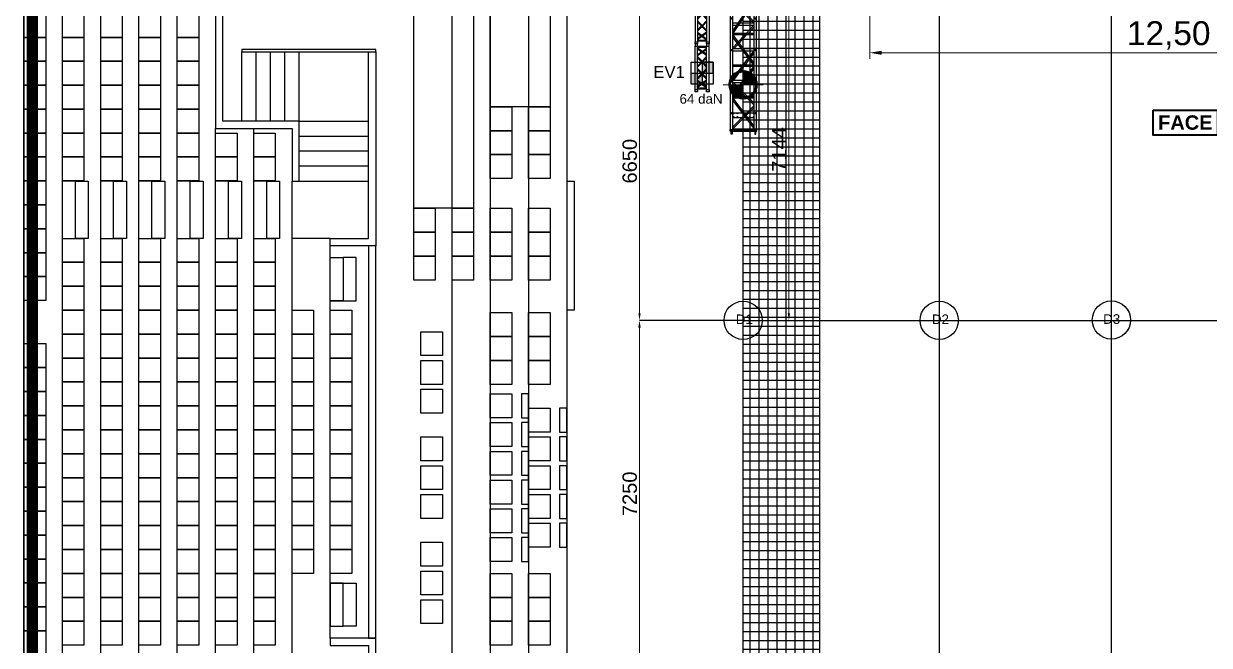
# Model space of a CAD drawing. Header units: millimetres. Extents: x -30921 to 91963, y -65754 to 26853.
# Drawn here: x -30192 to -5404, y -34769 to -21783 of the extents above; entities that cross this region are included whole.
import ezdxf
from ezdxf.enums import TextEntityAlignment as Align

# ---------------------------------------------------------------- set-up
doc = ezdxf.new("R2010")
doc.units = ezdxf.units.MM
doc.header["$LTSCALE"] = 0.1
doc.header["$MEASUREMENT"] = 0
doc.linetypes.add('CACHE2', pattern=[4.7625, 3.175, -1.5875])
doc.layers.get('0').update_dxf_attribs({"linetype": 'CONTINUOUS'})
doc.layers.get('Defpoints').update_dxf_attribs({"linetype": 'CONTINUOUS'})
for name, color, linetype in [('BORN IN 90-Charges', 7, 'CONTINUOUS'), ("BORN IN 90-Points d'accroche", 1, 'CONTINUOUS'), ('BORN IN 90-Poutres', 7, 'CONTINUOUS'), ('GRADIN ESCALIER', 7, 'CONTINUOUS'), ('GRADINS_FIXES_BAS', 7, 'CONTINUOUS'), ('GRADINS_FIXES_HAUT', 7, 'CONTINUOUS'), ('LOADIST POINTS_ACCROCHES', 7, 'CONTINUOUS'), ('LOADIST POINTS_ACCROCHES_nom', 7, 'CONTINUOUS'), ('PRE RIG STACCO C500 ACIER', 7, 'CONTINUOUS'), ('SALLE CONTOUR', 7, 'CONTINUOUS'), ('SALLE PASSERELLE', 8, 'CONTINUOUS'), ('SALLE PTRES_FACE__LOINTAIN', 100, 'CONTINUOUS'), ('SALLE PTRES_JARDIN_COUR', 90, 'CONTINUOUS')]:
    doc.layers.add(name, color=color, linetype=linetype)
for name, color, linetype, lineweight in [('BORN IN 90-Cotation', 6, 'CONTINUOUS', 9), ('BORN IN 90-Textes', 4, 'CONTINUOUS', 35), ('LOADIST COTATIONS', 6, 'CONTINUOUS', 20), ('PRE RIG DEPLACEMENT DE POINTS', 5, 'CONTINUOUS', 0)]:
    doc.layers.add(name, color=color, linetype=linetype, lineweight=lineweight)
doc.styles.add('Century Gothic (italic)', font='arial.ttf')
doc.styles.get("Standard").update_dxf_attribs({"font": 'ARIALUNI.TTF'})
doc.dimstyles.new('1-100', dxfattribs={"dimscale": 100, "dimtxt": 2.5, "dimasz": 2.5, "dimexe": 1.25, "dimexo": 0.625, "dimtad": 1, "dimlfac": 0.001, "dimzin": 1, "dimtxsty": 'STANDARD', "dimcen": 2.5, "dimclrd": 256, "dimclre": 256, "dimclrt": 7, "dimadec": 0, "dimazin": 0, "dimtfac": 1, "dimtmove": 0, "dimatfit": 0, "dimfxl": 1, "dimlwd": -1, "dimlwe": -1, "dimarcsym": 0})
doc.dimstyles.new('COTATIONS', dxfattribs={"dimtxt": 300, "dimasz": 150, "dimexe": 0.18, "dimexo": 0.0625, "dimgap": 50, "dimtad": 1, "dimdec": 0, "dimzin": 0, "dimdsep": 46, "dimtxsty": 'Century Gothic (italic)', "dimcen": 0.09, "dimclrd": 256, "dimclre": 256, "dimclrt": 256, "dimadec": 0, "dimazin": 0, "dimtfac": 1, "dimtdec": 0, "dimtofl": 0, "dimtmove": 2, "dimatfit": 3, "dimfxl": 1, "dimtolj": 1, "dimtzin": 0, "dimlwd": -1, "dimarcsym": 0})

# ---------------------------------------------------------------- blocks, each defined once
blk = doc.blocks.new('*D6')
at = {"layer": 'Defpoints', "color": 0, "linetype": 'Continuous'}
for p in [(-15150, -21330), (-17317, -27980), (-15152, -27980)]:
    blk.add_point(p, dxfattribs=at)
at = {"layer": 'LOADIST COTATIONS', "linetype": 'Continuous', "lineweight": -2}
for p, q in [((-15150, -21330), (-17317, -21330)), ((-15152, -27980), (-17317, -27980))]:
    blk.add_line(p, q, dxfattribs=at)
at = {"layer": 'LOADIST COTATIONS'}
blk.add_line((-17317, -21480), (-17317, -27830), dxfattribs=at)
at = {"layer": 'LOADIST COTATIONS', "linetype": 'Continuous'}
for points in [[(-17342, -21480), (-17292, -21480), (-17317, -21330)], [(-17342, -27830), (-17292, -27830), (-17317, -27980)]]:
    blk.add_solid(points, dxfattribs=at)
at = {"layer": 'LOADIST COTATIONS', "linetype": 'Continuous', "insert": (-17520, -24655), "char_height": 300, "attachment_point": 5, "rotation": 90, "style": 'Century Gothic (italic)'}
blk.add_mtext('\\A1;6650', dxfattribs=at)
blk = doc.blocks.new('*D7')
at = {"layer": 'Defpoints', "color": 0, "linetype": 'Continuous'}
for p in [(-17317, -27980), (-15150, -27980), (-15150, -35230)]:
    blk.add_point(p, dxfattribs=at)
at = {"layer": 'LOADIST COTATIONS', "linetype": 'Continuous', "lineweight": -2}
for p, q in [((-15150, -27980), (-17317, -27980)), ((-15150, -35230), (-17317, -35230))]:
    blk.add_line(p, q, dxfattribs=at)
at = {"layer": 'LOADIST COTATIONS'}
blk.add_line((-17317, -35080), (-17317, -28130), dxfattribs=at)
at = {"layer": 'LOADIST COTATIONS', "linetype": 'Continuous'}
for points in [[(-17342, -28130), (-17292, -28130), (-17317, -27980)], [(-17342, -35080), (-17292, -35080), (-17317, -35230)]]:
    blk.add_solid(points, dxfattribs=at)
at = {"layer": 'LOADIST COTATIONS', "linetype": 'Continuous', "insert": (-17520, -31605), "char_height": 300, "attachment_point": 5, "rotation": 90, "style": 'Century Gothic (italic)'}
blk.add_mtext('\\A1;7250', dxfattribs=at)
blk = doc.blocks.new('*D24')
at = {"layer": 'Defpoints', "color": 0, "linetype": 'Continuous'}
for p in [(-15150, -20837), (-15150, -27980), (-14194, -27980)]:
    blk.add_point(p, dxfattribs=at)
at = {"layer": 'LOADIST COTATIONS', "linetype": 'Continuous', "lineweight": -2}
for p, q in [((-15150, -20837), (-14193, -20837)), ((-15150, -27980), (-14193, -27980))]:
    blk.add_line(p, q, dxfattribs=at)
at = {"layer": 'LOADIST COTATIONS'}
blk.add_line((-14194, -20987), (-14194, -27830), dxfattribs=at)
at = {"layer": 'LOADIST COTATIONS', "linetype": 'Continuous'}
for points in [[(-14219, -20987), (-14169, -20987), (-14194, -20837)], [(-14219, -27830), (-14169, -27830), (-14194, -27980)]]:
    blk.add_solid(points, dxfattribs=at)
at = {"layer": 'LOADIST COTATIONS', "linetype": 'Continuous', "insert": (-14394, -24408), "char_height": 300, "attachment_point": 5, "rotation": 90, "style": 'Century Gothic (italic)'}
blk.add_mtext('\\A1;7144', dxfattribs=at)
blk = doc.blocks.new('STACCO_500_CARRE_ACIER_5.60_VERT')
at = {"color": 3}
for p, q in [((-0.028, 0), (0.032, 0)), ((-0.028, 0), (0, 0)), ((-0.028, -0.02), (-0.028, 0)), ((0, 0), (0, -0.02)), ((0.032, 0), (0.032, 0.02)), ((0.032, 0.02), (0.071, 0.02)), ((0.071, 0.02), (0.071, -0.04)), ((0.071, 0.015), (5.532, 0.015)), ((5.631, 0.02), (5.532, 0.02)), ((5.532, 0.02), (5.532, -0.04)), ((5.571, -0.02), (5.571, 0)), ((5.571, 0), (5.631, 0)), ((5.6, 0.02), (5.6, 0.002)), ((5.6, 0.02), (5.6, 0)), ((5.631, 0), (5.631, 0.02)), ((0.032, -0.02), (-0.028, -0.02)), ((0.032, -0.04), (0.032, -0.02)), ((0.071, -0.04), (0.032, -0.04)), ((0.035, -0.04), (0.035, -0.477)), ((0.035, -0.04), (0.035, -0.477)), ((0.065, -0.04), (0.065, -0.477)), ((0.071, -0.035), (5.532, -0.035)), ((0.34, -0.292), (0.084, -0.035)), ((0.085, -0.04), (0.085, -0.477)), ((0.088, -0.482), (0.682, -0.035)), ((0.364, -0.274), (0.126, -0.035)), ((0.138, -0.482), (0.732, -0.035)), ((0.32, -0.035), (0.32, -0.23)), ((0.42, -0.035), (0.42, -0.232)), ((0.725, -0.482), (0.725, -0.04)), ((0.748, -0.035), (1.342, -0.482)), ((0.755, -0.482), (0.755, -0.04)), ((0.755, -0.305), (0.906, -0.154)), ((0.755, -0.348), (0.93, -0.172)), ((0.798, -0.035), (1.392, -0.482)), ((0.927, -0.132), (1.024, -0.035)), ((0.951, -0.15), (1.046, -0.056)), ((1.046, -0.222), (1.046, -0.035)), ((1.094, -0.258), (1.094, -0.035)), ((1.094, -0.047), (1.385, -0.266)), ((1.128, -0.035), (1.385, -0.228)), ((1.385, -0.477), (1.385, -0.035)), ((1.408, -0.482), (2.002, -0.035)), ((1.415, -0.477), (1.415, -0.035)), ((1.458, -0.482), (2.052, -0.035)), ((1.706, -0.258), (1.706, -0.035)), ((1.754, -0.222), (1.754, -0.035)), ((1.754, -0.053), (1.854, -0.146)), ((1.779, -0.035), (1.879, -0.128)), ((1.877, -0.167), (2.045, -0.323)), ((1.901, -0.148), (2.045, -0.282)), ((2.045, -0.482), (2.045, -0.04)), ((2.07, -0.035), (2.736, -0.482)), ((2.075, -0.482), (2.075, -0.038)), ((2.124, -0.035), (2.79, -0.482)), ((2.24, -0.113), (2.24, -0.035)), ((2.24, -0.482), (2.24, -0.149)), ((2.29, -0.146), (2.29, -0.035)), ((2.29, -0.482), (2.29, -0.183)), ((2.488, -0.279), (2.751, -0.035)), ((2.514, -0.297), (2.776, -0.053)), ((2.776, -0.035), (2.776, -0.473)), ((2.785, -0.035), (2.785, -0.479)), ((3.476, -0.035), (2.81, -0.482)), ((2.815, -0.035), (2.815, -0.479)), ((2.824, -0.035), (2.824, -0.473)), ((3.086, -0.297), (2.824, -0.053)), ((3.112, -0.279), (2.849, -0.035)), ((3.53, -0.035), (2.864, -0.482)), ((3.31, -0.146), (3.31, -0.035)), ((3.31, -0.482), (3.31, -0.183)), ((3.36, -0.113), (3.36, -0.035)), ((3.36, -0.482), (3.36, -0.149)), ((3.525, -0.482), (3.525, -0.038)), ((4.142, -0.482), (3.548, -0.035)), ((3.555, -0.482), (3.555, -0.04)), ((3.699, -0.148), (3.555, -0.282)), ((3.723, -0.167), (3.555, -0.323)), ((4.192, -0.482), (3.598, -0.035)), ((3.821, -0.035), (3.721, -0.128)), ((3.846, -0.053), (3.746, -0.146)), ((3.846, -0.222), (3.846, -0.035)), ((3.894, -0.258), (3.894, -0.035)), ((4.185, -0.477), (4.185, -0.035)), ((4.802, -0.035), (4.208, -0.482)), ((4.472, -0.035), (4.215, -0.228)), ((4.215, -0.477), (4.215, -0.035)), ((4.506, -0.047), (4.215, -0.266)), ((4.852, -0.035), (4.258, -0.482)), ((4.506, -0.258), (4.506, -0.035)), ((4.554, -0.222), (4.554, -0.035)), ((4.649, -0.15), (4.554, -0.056)), ((4.673, -0.132), (4.576, -0.035)), ((4.845, -0.348), (4.67, -0.172)), ((4.845, -0.305), (4.694, -0.154)), ((4.845, -0.482), (4.845, -0.04)), ((5.462, -0.482), (4.868, -0.035)), ((4.875, -0.482), (4.875, -0.04)), ((5.512, -0.482), (4.918, -0.035)), ((5.18, -0.035), (5.18, -0.232)), ((5.236, -0.274), (5.474, -0.035)), ((5.26, -0.292), (5.516, -0.035)), ((5.28, -0.035), (5.28, -0.23)), ((5.515, -0.04), (5.515, -0.477)), ((5.532, -0.04), (5.631, -0.04)), ((5.535, -0.04), (5.535, -0.477)), ((5.565, -0.04), (5.565, -0.477)), ((5.571, -0.02), (5.631, -0.02)), ((5.6, -0.02), (5.6, -0.04)), ((5.6, -0.022), (5.6, -0.04)), ((5.631, -0.04), (5.631, -0.02)), ((0.071, -0.477), (0.032, -0.477)), ((0.032, -0.477), (0.032, -0.497)), ((0.071, -0.537), (0.071, -0.477)), ((0.071, -0.482), (5.532, -0.482)), ((0.32, -0.272), (0.32, -0.307)), ((0.32, -0.345), (0.32, -0.482)), ((0.529, -0.482), (0.361, -0.314)), ((0.571, -0.482), (0.386, -0.296)), ((0.42, -0.27), (0.42, -0.33)), ((0.42, -0.373), (0.42, -0.482)), ((0.579, -0.482), (0.725, -0.335)), ((0.621, -0.482), (0.725, -0.378)), ((1.046, -0.482), (1.045, -0.258)), ((1.094, -0.482), (1.094, -0.295)), ((1.415, -0.251), (1.565, -0.364)), ((1.415, -0.289), (1.54, -0.383)), ((1.565, -0.402), (1.672, -0.482)), ((1.59, -0.383), (1.706, -0.47)), ((1.706, -0.482), (1.706, -0.295)), ((1.754, -0.482), (1.755, -0.258)), ((2.075, -0.31), (2.24, -0.463)), ((2.075, -0.351), (2.216, -0.482)), ((2.29, -0.463), (2.465, -0.3)), ((2.314, -0.482), (2.491, -0.318)), ((3.286, -0.482), (3.109, -0.318)), ((3.31, -0.463), (3.135, -0.3)), ((3.525, -0.31), (3.36, -0.463)), ((3.525, -0.351), (3.384, -0.482)), ((3.846, -0.482), (3.845, -0.258)), ((3.894, -0.482), (3.894, -0.295)), ((4.01, -0.383), (3.894, -0.47)), ((4.035, -0.402), (3.928, -0.482)), ((4.185, -0.251), (4.035, -0.364)), ((4.185, -0.289), (4.06, -0.383)), ((4.506, -0.482), (4.506, -0.295)), ((4.554, -0.482), (4.555, -0.258)), ((5.021, -0.482), (4.875, -0.335)), ((4.979, -0.482), (4.875, -0.378)), ((5.029, -0.482), (5.214, -0.296)), ((5.071, -0.482), (5.239, -0.314)), ((5.18, -0.27), (5.18, -0.33)), ((5.18, -0.373), (5.18, -0.482)), ((5.28, -0.272), (5.28, -0.307)), ((5.28, -0.345), (5.28, -0.482)), ((5.532, -0.537), (5.532, -0.477)), ((5.532, -0.477), (5.631, -0.477)), ((5.6, -0.495), (5.6, -0.477)), ((5.6, -0.497), (5.6, -0.477)), ((5.631, -0.477), (5.631, -0.497)), ((0.032, -0.497), (-0.028, -0.497)), ((-0.028, -0.497), (-0.028, -0.517)), ((-0.028, -0.517), (0.032, -0.517)), ((-0.028, -0.517), (0, -0.517)), ((0, -0.517), (0, -0.497)), ((0.032, -0.517), (0.032, -0.537)), ((0.032, -0.537), (0.071, -0.537)), ((0.071, -0.532), (5.532, -0.532)), ((5.631, -0.537), (5.532, -0.537)), ((5.571, -0.497), (5.571, -0.517)), ((5.571, -0.497), (5.631, -0.497)), ((5.571, -0.517), (5.631, -0.517)), ((5.6, -0.537), (5.6, -0.517)), ((5.6, -0.537), (5.6, -0.519)), ((5.631, -0.517), (5.631, -0.537))]:
    blk.add_line(p, q, dxfattribs=at)
at = {"color": 3, "linetype": 'CACHE2'}
for centre in [(0.05, -0.01), (0.41, -0.01), (1.07, -0.01), (1.73, -0.01), (2.39, -0.01), (3.21, -0.01), (3.87, -0.01), (4.53, -0.01), (5.19, -0.01), (5.55, -0.01), (0.05, -0.507), (0.41, -0.507), (1.07, -0.507), (1.73, -0.507), (2.39, -0.507), (3.21, -0.507), (3.87, -0.507), (4.53, -0.507), (5.19, -0.507), (5.55, -0.507)]:
    blk.add_circle(centre, 0.0135, dxfattribs=at)
at = {"color": 3}
for centre in [(0.34, -0.048), (0.34, -0.129), (0.4, -0.048), (0.4, -0.129), (5.2, -0.048), (5.2, -0.129), (5.26, -0.048), (5.26, -0.129), (0.34, -0.389), (0.34, -0.468), (0.4, -0.389), (0.4, -0.468), (5.2, -0.389), (5.2, -0.468), (5.26, -0.389), (5.26, -0.468)]:
    blk.add_circle(centre, 0.005, dxfattribs=at)
blk = doc.blocks.new('C300A - Poutre lg3000mm')
for p, q in [((45, 264), (2955, 264)), ((45, 214), (2955, 214)), ((45, 25), (2955, 25)), ((57, 214), (57, 25)), ((73, 214), (73, 25)), ((222, 214), (88, 25)), ((155, 119), (88, 214)), ((242, 214), (108, 25)), ((165, 133), (108, 214)), ((222, 25), (165, 106)), ((242, 25), (175, 119)), ((462, 25), (265, 214)), ((363, 119), (265, 25)), ((485, 25), (288, 214)), ((375, 108), (288, 25)), ((462, 214), (375, 131)), ((485, 214), (387, 119)), ((712, 25), (515, 214)), ((613, 119), (515, 25)), ((735, 25), (538, 214)), ((625, 108), (538, 25)), ((712, 214), (625, 131)), ((735, 214), (637, 119)), ((962, 25), (765, 214)), ((863, 119), (765, 25)), ((985, 25), (788, 214)), ((875, 108), (788, 25)), ((962, 214), (875, 131)), ((985, 214), (887, 119)), ((1212, 25), (1015, 214)), ((1113, 119), (1015, 25)), ((1235, 25), (1038, 214)), ((1125, 108), (1038, 25)), ((1212, 214), (1125, 131)), ((1235, 214), (1137, 119)), ((1462, 25), (1265, 214)), ((1363, 119), (1265, 25)), ((1485, 25), (1288, 214)), ((1375, 108), (1288, 25)), ((1462, 214), (1375, 131)), ((1485, 214), (1387, 119)), ((1712, 25), (1515, 214)), ((1613, 119), (1515, 25)), ((1735, 25), (1538, 214)), ((1625, 108), (1538, 25)), ((1712, 214), (1625, 131)), ((1735, 214), (1637, 119)), ((1962, 25), (1765, 214)), ((1863, 119), (1765, 25)), ((1985, 25), (1788, 214)), ((1875, 108), (1788, 25)), ((1962, 214), (1875, 131)), ((1985, 214), (1887, 119)), ((2212, 25), (2015, 214)), ((2113, 119), (2015, 25)), ((2235, 25), (2038, 214)), ((2125, 108), (2038, 25)), ((2212, 214), (2125, 131)), ((2235, 214), (2137, 119)), ((2462, 25), (2265, 214)), ((2363, 119), (2265, 25)), ((2485, 25), (2288, 214)), ((2375, 108), (2288, 25)), ((2462, 214), (2375, 131)), ((2485, 214), (2387, 119)), ((2515, 25), (2712, 214)), ((2515, 214), (2613, 119)), ((2538, 25), (2735, 214)), ((2538, 214), (2625, 131)), ((2625, 108), (2712, 25)), ((2637, 119), (2735, 25)), ((2758, 214), (2892, 25)), ((2758, 25), (2825, 119)), ((2778, 214), (2912, 25)), ((2778, 25), (2835, 106)), ((2835, 133), (2892, 214)), ((2845, 119), (2912, 214)), ((2927, 214), (2927, 25)), ((2943, 214), (2943, 25)), ((45, -25), (2955, -25))]:
    blk.add_line(p, q)
for points in [[(0, 214), (45, 214), (45, 264), (0, 264)], [(3000, 214), (2955, 214), (2955, 264), (3000, 264)], [(0, -25), (45, -25), (45, 25), (0, 25)], [(3000, -25), (2955, -25), (2955, 25), (3000, 25)]]:
    blk.add_lwpolyline(points, close=True)
blk = doc.blocks.new('C300A - Poutre lg1000mm')
for p, q in [((45, 264), (955, 264)), ((45, 214), (955, 214)), ((45, 25), (955, 25)), ((57, 214), (57, 25)), ((73, 214), (73, 25)), ((222, 214), (88, 25)), ((155, 119), (88, 214)), ((242, 214), (108, 25)), ((165, 133), (108, 214)), ((222, 25), (165, 106)), ((242, 25), (175, 119)), ((462, 25), (265, 214)), ((363, 119), (265, 25)), ((485, 25), (288, 214)), ((375, 108), (288, 25)), ((462, 214), (375, 131)), ((485, 214), (387, 119)), ((515, 25), (712, 214)), ((515, 214), (613, 119)), ((538, 25), (735, 214)), ((538, 214), (625, 131)), ((625, 108), (712, 25)), ((637, 119), (735, 25)), ((758, 214), (892, 25)), ((758, 25), (825, 119)), ((778, 214), (912, 25)), ((778, 25), (835, 106)), ((835, 133), (892, 214)), ((845, 119), (912, 214)), ((927, 214), (927, 25)), ((943, 214), (943, 25)), ((45, -25), (955, -25))]:
    blk.add_line(p, q)
for points in [[(0, 214), (45, 214), (45, 264), (0, 264)], [(1000, 214), (955, 214), (955, 264), (1000, 264)], [(0, -25), (45, -25), (45, 25), (0, 25)], [(1000, -25), (955, -25), (955, 25), (1000, 25)]]:
    blk.add_lwpolyline(points, close=True)
blk = doc.blocks.new('C300-1M')
at = {"layer": 'BORN IN 90-Poutres', "xscale": -1, "rotation": 270}
blk.add_blockref('C300A - Poutre lg1000mm', (1, 0), dxfattribs=at)
blk = doc.blocks.new('Point video V2015')
h = blk.add_hatch(color=256)
h.paths.add_polyline_path([(230, 0), (0, 0), (0, -230), (230, -230)])
h.paths.add_polyline_path([(0, 0), (-230, 0), (-230, 230), (0, 230)])
for points in [[(-230, -230), (230, -230), (230, 230), (-230, 230)], [(0, 0), (-230, 0), (-230, 230), (0, 230)], [(230, 0), (0, 0), (0, -230), (230, -230)]]:
    blk.add_lwpolyline(points, close=True)
at = {"color": 7, "lineweight": 0, "flags": 8}
blk.add_attdef('NUMEROTATION', text='', height=250, dxfattribs=at).set_placement((2, 277), align=Align.CENTER)
at = {"lineweight": 0, "flags": 9}
blk.add_attdef('CHARGE', text='', height=250, dxfattribs=at).set_placement((0, -115), align=Align.CENTER)
blk = doc.blocks.new('*D75')
at = {"layer": 'BORN IN 90-Cotation'}
for p, q in [((-12504, -1760), (-12504, -8127)), ((0, -2471), (0, -8127)), ((-250, -8002), (-12254, -8002))]:
    blk.add_line(p, q, dxfattribs=at)
for points in [[(-12254, -7960), (-12254, -8044), (-12504, -8002)], [(-250, -8044), (-250, -7960), (0, -8002)]]:
    blk.add_solid(points, dxfattribs=at)
at = {"layer": 'Defpoints', "color": 0}
for p in [(-12504, -1697), (0, -2409), (-12504, -8002)]:
    blk.add_point(p, dxfattribs=at)
at = {"layer": 'BORN IN 90-Cotation', "color": 7, "insert": (-6252, -7639), "char_height": 500, "attachment_point": 5}
blk.add_mtext('12,50', dxfattribs=at)
blk = doc.blocks.new('DEPLACEMENT POINT RIG')
h = blk.add_hatch()
h.set_pattern_fill('ANSI31', color=5, scale=3, style=0)
h.set_pattern_definition([(45, (0, 0), (-6.7352, 6.7352), [])])
h.paths.add_polyline_path([(298, 0, 1), (-298, 0, 1)])
h.paths.add_polyline_path([(-262, 0, -0.414214), (0, 262), (0, 0), (262, 0, -0.414214), (0, -262), (0, 0)], flags=16)
at = {"color": 5}
for p, q in [((0, 417), (0, 298)), ((0, 262), (0, -262)), ((262, 0), (-262, 0)), ((417, 0), (298, 0)), ((-298, 0), (-417, 0)), ((0, -298), (0, -417))]:
    blk.add_line(p, q, dxfattribs=at)
blk.add_circle((0, 0), 298, dxfattribs=at)
for start, end in [(90, 180), (270, 0)]:
    blk.add_arc((0, 0), 262, start, end, dxfattribs=at)
blk = doc.blocks.new('*U88')
at = {"layer": 'BORN IN 90-Textes'}
blk.add_lwpolyline([(-6580.198, -9201.597), (-5230.479, -9201.597), (-5230.479, -9720.866), (-6580.198, -9720.866)], close=True, dxfattribs=at)
at = {"layer": "BORN IN 90-Points d'accroche"}
ref = blk.add_blockref('Point video V2015', (-16007.344, -8429.72), dxfattribs=dict(at, xscale=-1))
ref.add_attrib('NUMEROTATION', 'EV1', dxfattribs={"layer": '0', "color": 7, "lineweight": 0, "height": 250}).set_placement((-16698.16, -8527.788), align=Align.CENTER)
at = {"layer": 'BORN IN 90-Poutres', "rotation": 270}
blk.add_blockref('C300A - Poutre lg3000mm', (-16126.844, -4816.297), dxfattribs=at)
at = {"layer": 'Defpoints'}
blk.add_blockref('C300-1M', (-16127.627, -8816.558), dxfattribs=at)
at = {"layer": 'BORN IN 90-Charges', "insert": (-16480.23, -8864.409), "char_height": 200, "attachment_point": 1}
blk.add_mtext_dynamic_manual_height_columns('64 daN', width=1044.79913, gutter_width=12.5, heights=[0], dxfattribs=at)
at = {"layer": 'BORN IN 90-Textes', "insert": (-5905.339, -9461.231), "char_height": 300, "width": 910.30049, "attachment_point": 5}
blk.add_mtext('{\\fArial|b1|i0|c0|p34;FACE}', dxfattribs=at)
at = {"layer": 'BORN IN 90-Cotation'}
dim = blk.add_linear_dim(base=(-12503.574, -8001.891), p1=(0, -2408.621), p2=(-12503.574, -1697.258), angle=180, dimstyle='1-100', override={"dimtxt": 5}, dxfattribs=at)
dim.commit()
dim.dimension.update_dxf_attribs({"geometry": '*D75', "text_midpoint": (-6251.787, -8001.891), "dimtype": 128})

msp = doc.modelspace()

# ---------------------------------------------------------------- hatches: boundary and pattern name
at = {"layer": 'SALLE PASSERELLE', "linetype": 'Continuous'}
h = msp.add_hatch(dxfattribs=at)
h.set_pattern_fill('ANSI37', color=256, scale=1500, angle=45)
h.set_pattern_definition([(90, (-0.13, 21.72), (-187.5, 3e-14), []), (180, (-0.13, 21.72), (-3e-14, -187.5), [])])
h.paths.add_polyline_path([(13548.215, -41696.439), (-13550.129, -41696.142), (-13550.129, 21.876), (13540.028, 21.562)], flags=16)
h.paths.add_polyline_path([(13548.459, -42936.439), (-13550.129, -42936.142), (-13550.129, -48896.142), (13549.628, -48896.438)], flags=16)
h.paths.add_polyline_path([(-13550.129, 1261.876), (13539.785, 1261.876), (13538.615, 7222.562), (-13550.129, 7222.876)], flags=16)
h.paths.add_polyline_path([(15149.871, -50136.124), (-15150.129, -50136.124), (-15150.129, 8462.876), (15138.371, 8462.876)])

# ---------------------------------------------------------------- linework, layer by layer
at = {"layer": 'GRADIN ESCALIER', "color": 7, "linetype": 'Continuous'}
for p, q in [((-30191.628, -42480.124), (-30191.628, 839.876)), ((-30181.629, -42660.124), (-30181.629, -20820.124)), ((-29381.628, -47450.124), (-29381.628, -20820.124)), ((-28581.629, -49820.124), (-28581.629, -20820.124)), ((-27781.629, -50000.124), (-27781.629, -20820.124)), ((-26981.629, -50000.124), (-26981.629, -20820.124)), ((-25631.628, -23820.124), (-25631.628, -22370.124)), ((-25331.628, -23820.124), (-25331.628, -22370.124)), ((-25031.629, -23820.124), (-25031.629, -22370.124)), ((-24731.629, -23820.124), (-24731.629, -22370.124)), ((-24431.629, -23820.124), (-24431.629, -22370.124)), ((-26181.629, -50000.124), (-26181.629, -23970.124)), ((-25381.628, -38870.124), (-25381.628, -23970.124)), ((-24431.629, -23820.124), (-22981.629, -23820.124)), ((-24431.629, -24130.124), (-22981.629, -24130.124)), ((-24431.629, -24440.124), (-22981.629, -24440.124)), ((-24431.629, -24750.124), (-22981.629, -24750.124)), ((-29111.629, -25070.124), (-29381.628, -25070.124)), ((-29111.629, -25070.124), (-29381.628, -25070.124)), ((-28311.629, -25070.124), (-28581.629, -25070.124)), ((-28311.629, -25070.124), (-28581.629, -25070.124)), ((-27511.628, -25070.124), (-27781.629, -25070.124)), ((-27511.628, -25070.124), (-27781.629, -25070.124)), ((-26711.629, -25070.124), (-26981.629, -25070.124)), ((-26711.629, -25070.124), (-26981.629, -25070.124)), ((-25911.629, -25070.124), (-26181.629, -25070.124)), ((-25911.629, -25070.124), (-26181.629, -25070.124)), ((-25111.629, -25070.124), (-25381.628, -25070.124)), ((-24581.628, -35970.124), (-24581.628, -25070.124)), ((-24431.629, -25070.124), (-22981.629, -25070.124)), ((-23781.629, -26270.124), (-24581.628, -26270.124)), ((-23781.629, -34620.124), (-23781.629, -26420.124))]:
    msp.add_line(p, q, dxfattribs=at)
for points in [[(-21231.629, -50010.124), (-21231.629, 8369.876)], [(-20431.629, -50000.124), (-20431.629, 8369.876)], [(-19631.628, -50000.124), (-19631.628, 8369.876)], [(-18831.628, -50000.124), (-18831.628, 8369.876)], [(-29381.628, -26270.124), (-29111.629, -26270.124), (-29111.629, -25070.124), (-28841.629, -25070.124), (-28841.629, -26270.124), (-29111.629, -26270.124)], [(-28581.629, -26270.124), (-28311.629, -26270.124), (-28311.629, -25070.124), (-28041.628, -25070.124), (-28041.628, -26270.124), (-28311.629, -26270.124)], [(-27781.629, -26270.124), (-27511.628, -26270.124), (-27511.628, -25070.124), (-27241.628, -25070.124), (-27241.628, -26270.124), (-27511.628, -26270.124)], [(-26981.629, -26270.124), (-26711.629, -26270.124), (-26711.629, -25070.124), (-26441.628, -25070.124), (-26441.628, -26270.124), (-26711.629, -26270.124)], [(-26181.629, -26270.124), (-25911.629, -26270.124), (-25911.629, -25070.124), (-25641.629, -25070.124), (-25641.629, -26270.124), (-25911.629, -26270.124)], [(-25381.628, -26270.124), (-25111.629, -26270.124), (-25111.629, -25070.124), (-24841.629, -25070.124), (-24841.629, -26270.124), (-25111.629, -26270.124)], [(-23511.629, -27570.124), (-23781.629, -27570.124), (-23511.629, -27570.124), (-23781.629, -27570.124), (-23781.629, -26670.124), (-23511.629, -26670.124), (-23511.629, -27570.124), (-23241.628, -27570.124), (-23241.628, -26670.124), (-23511.629, -26670.124)], [(-23511.629, -33470.124), (-23781.629, -33470.124), (-23511.629, -33470.124), (-23781.629, -33470.124), (-23781.629, -34370.124), (-23511.629, -34370.124), (-23511.629, -33470.124), (-23241.628, -33470.124), (-23241.628, -34370.124), (-23511.629, -34370.124)]]:
    msp.add_lwpolyline(points, dxfattribs=at)
for points in [[(-24581.628, -25070.124), (-24431.629, -25070.124), (-24431.629, -23820.124), (-26031.629, -23820.124), (-26031.629, -17820.124), (-24431.629, -17820.124), (-24431.629, -16570.124), (-24581.628, -16570.124), (-24581.628, -17670.124), (-26181.629, -17670.124), (-26181.629, -17820.124), (-26181.629, -23820.124), (-26181.629, -23970.124), (-24581.628, -23970.124)], [(-22831.628, -22320.124), (-25631.628, -22320.124), (-25631.628, -22370.124), (-22831.628, -22370.124)], [(-23781.629, -26270.124), (-22981.629, -26270.124), (-22981.629, -22370.124), (-22831.628, -22370.124), (-22831.628, -26420.124), (-23781.629, -26420.124)], [(-18681.628, -27770.124), (-18831.628, -27770.124), (-18831.628, -25070.124), (-18681.628, -25070.124)], [(-22981.629, -34620.124), (-22831.628, -34620.124), (-22831.628, -26420.124), (-22981.629, -26420.124)], [(-23781.629, -34770.124), (-22981.629, -34770.124), (-22981.629, -38440.124), (-22831.628, -38440.124), (-22831.628, -34620.124), (-23781.629, -34620.124)]]:
    msp.add_lwpolyline(points, close=True, dxfattribs=at)
at = {"layer": 'GRADINS_FIXES_BAS', "color": 7, "linetype": 'Continuous'}
for points in [[(-22036.629, -25637.124), (-22036.629, -15987.124), (-20786.629, -15987.124), (-20786.629, -25637.124)], [(-20436.628, -23517.124), (-20436.628, -18617.124), (-19186.628, -18617.124), (-19186.628, -23517.124)], [(-20436.628, -23517.124), (-19986.628, -23517.124), (-19986.628, -24017.124), (-20436.628, -24017.124)], [(-19636.628, -23517.124), (-19186.628, -23517.124), (-19186.628, -24017.124), (-19636.628, -24017.124)], [(-20436.628, -24017.124), (-19986.628, -24017.124), (-19986.628, -24517.124), (-20436.628, -24517.124)], [(-19636.628, -24017.124), (-19186.628, -24017.124), (-19186.628, -24517.124), (-19636.628, -24517.124)], [(-20436.628, -24517.124), (-19986.628, -24517.124), (-19986.628, -25017.124), (-20436.628, -25017.124)], [(-19636.628, -24517.124), (-19186.628, -24517.124), (-19186.628, -25017.124), (-19636.628, -25017.124)], [(-22036.629, -25637.124), (-21586.629, -25637.124), (-21586.629, -26137.124), (-22036.629, -26137.124)], [(-21236.628, -25637.124), (-20786.629, -25637.124), (-20786.629, -26137.124), (-21236.628, -26137.124)], [(-20436.628, -25637.124), (-19986.628, -25637.124), (-19986.628, -26137.124), (-20436.628, -26137.124)], [(-19636.628, -25637.124), (-19186.628, -25637.124), (-19186.628, -26137.124), (-19636.628, -26137.124)], [(-22036.629, -26137.124), (-21586.629, -26137.124), (-21586.629, -26637.124), (-22036.629, -26637.124)], [(-21236.628, -26137.124), (-20786.629, -26137.124), (-20786.629, -26637.124), (-21236.628, -26637.124)], [(-20436.628, -26137.124), (-19986.628, -26137.124), (-19986.628, -26637.124), (-20436.628, -26637.124)], [(-19636.628, -26137.124), (-19186.628, -26137.124), (-19186.628, -26637.124), (-19636.628, -26637.124)], [(-22036.629, -26637.124), (-21586.629, -26637.124), (-21586.629, -27137.124), (-22036.629, -27137.124)], [(-21236.628, -26637.124), (-20786.629, -26637.124), (-20786.629, -27137.124), (-21236.628, -27137.124)], [(-20436.628, -26637.124), (-19986.628, -26637.124), (-19986.628, -27137.124), (-20436.628, -27137.124)], [(-19636.628, -26637.124), (-19186.628, -26637.124), (-19186.628, -27137.124), (-19636.628, -27137.124)], [(-20436.628, -27817.124), (-19986.628, -27817.124), (-19986.628, -28317.124), (-20436.628, -28317.124)], [(-19636.628, -27817.124), (-19186.628, -27817.124), (-19186.628, -28317.124), (-19636.628, -28317.124)], [(-21886.628, -28217.124), (-21436.629, -28217.124), (-21436.629, -28717.124), (-21886.628, -28717.124)], [(-20436.628, -28317.124), (-19986.628, -28317.124), (-19986.628, -28817.124), (-20436.628, -28817.124)], [(-19636.628, -28317.124), (-19186.628, -28317.124), (-19186.628, -28817.124), (-19636.628, -28817.124)], [(-21886.628, -28817.124), (-21436.629, -28817.124), (-21436.629, -29317.124), (-21886.628, -29317.124)], [(-20436.628, -28817.124), (-19986.628, -28817.124), (-19986.628, -29317.124), (-20436.628, -29317.124)], [(-19636.628, -28817.124), (-19186.628, -28817.124), (-19186.628, -29317.124), (-19636.628, -29317.124)], [(-21886.628, -29417.124), (-21436.629, -29417.124), (-21436.629, -29917.124), (-21886.628, -29917.124)], [(-20436.628, -29517.124), (-19986.628, -29517.124), (-19986.628, -30017.124), (-20436.628, -30017.124)], [(-19786.628, -30017.124), (-19636.628, -30017.124), (-19636.628, -29517.124), (-19786.628, -29517.124)], [(-19636.628, -29817.124), (-19186.628, -29817.124), (-19186.628, -30317.124), (-19636.628, -30317.124)], [(-18986.628, -30317.124), (-18836.629, -30317.124), (-18836.629, -29817.124), (-18986.628, -29817.124)], [(-20436.628, -30117.124), (-19986.628, -30117.124), (-19986.628, -30617.124), (-20436.628, -30617.124)], [(-19786.628, -30617.124), (-19636.628, -30617.124), (-19636.628, -30117.124), (-19786.628, -30117.124)], [(-21886.628, -30417.124), (-21436.629, -30417.124), (-21436.629, -30917.124), (-21886.628, -30917.124)], [(-19636.628, -30417.124), (-19186.628, -30417.124), (-19186.628, -30917.124), (-19636.628, -30917.124)], [(-18986.628, -30917.124), (-18836.629, -30917.124), (-18836.629, -30417.124), (-18986.628, -30417.124)], [(-20436.628, -30717.124), (-19986.628, -30717.124), (-19986.628, -31217.124), (-20436.628, -31217.124)], [(-19786.628, -31217.124), (-19636.628, -31217.124), (-19636.628, -30717.124), (-19786.628, -30717.124)], [(-21886.628, -31017.124), (-21436.629, -31017.124), (-21436.629, -31517.124), (-21886.628, -31517.124)], [(-19636.628, -31017.124), (-19186.628, -31017.124), (-19186.628, -31517.124), (-19636.628, -31517.124)], [(-18986.628, -31517.124), (-18836.629, -31517.124), (-18836.629, -31017.124), (-18986.628, -31017.124)], [(-20436.628, -31317.124), (-19986.628, -31317.124), (-19986.628, -31817.124), (-20436.628, -31817.124)], [(-19786.628, -31817.124), (-19636.628, -31817.124), (-19636.628, -31317.124), (-19786.628, -31317.124)], [(-21886.628, -31617.124), (-21436.629, -31617.124), (-21436.629, -32117.124), (-21886.628, -32117.124)], [(-19636.628, -31617.124), (-19186.628, -31617.124), (-19186.628, -32117.124), (-19636.628, -32117.124)], [(-18986.628, -32117.124), (-18836.629, -32117.124), (-18836.629, -31617.124), (-18986.628, -31617.124)], [(-20436.628, -31917.124), (-19986.628, -31917.124), (-19986.628, -32417.124), (-20436.628, -32417.124)], [(-19786.628, -32417.124), (-19636.628, -32417.124), (-19636.628, -31917.124), (-19786.628, -31917.124)], [(-19636.628, -32217.124), (-19186.628, -32217.124), (-19186.628, -32717.124), (-19636.628, -32717.124)], [(-18986.628, -32717.124), (-18836.629, -32717.124), (-18836.629, -32217.124), (-18986.628, -32217.124)], [(-21886.628, -32617.124), (-21436.629, -32617.124), (-21436.629, -33117.124), (-21886.628, -33117.124)], [(-20436.628, -32517.124), (-19986.628, -32517.124), (-19986.628, -33017.124), (-20436.628, -33017.124)], [(-19786.628, -33017.124), (-19636.628, -33017.124), (-19636.628, -32517.124), (-19786.628, -32517.124)], [(-21886.628, -33217.124), (-21436.629, -33217.124), (-21436.629, -33717.124), (-21886.628, -33717.124)], [(-20436.628, -33267.124), (-19986.628, -33267.124), (-19986.628, -33767.124), (-20436.628, -33767.124)], [(-19636.628, -33267.124), (-19186.628, -33267.124), (-19186.628, -33767.124), (-19636.628, -33767.124)], [(-21886.628, -33817.124), (-21436.629, -33817.124), (-21436.629, -34317.124), (-21886.628, -34317.124)], [(-20436.628, -33767.124), (-19986.628, -33767.124), (-19986.628, -34267.124), (-20436.628, -34267.124)], [(-19636.628, -33767.124), (-19186.628, -33767.124), (-19186.628, -34267.124), (-19636.628, -34267.124)], [(-20436.628, -34267.124), (-19986.628, -34267.124), (-19986.628, -34767.124), (-20436.628, -34767.124)], [(-19636.628, -34267.124), (-19186.628, -34267.124), (-19186.628, -34767.124), (-19636.628, -34767.124)]]:
    msp.add_lwpolyline(points, close=True, dxfattribs=at)
at = {"layer": 'GRADINS_FIXES_HAUT', "color": 7, "linetype": 'Continuous'}
for points in [[(-29731.629, -22067.124), (-30181.629, -22067.124), (-30181.629, -21567.124), (-29731.629, -21567.124)], [(-28931.629, -22067.124), (-29381.628, -22067.124), (-29381.628, -21567.124), (-28931.629, -21567.124)], [(-28131.628, -22067.124), (-28581.629, -22067.124), (-28581.629, -21567.124), (-28131.628, -21567.124)], [(-27331.628, -22067.124), (-27781.629, -22067.124), (-27781.629, -21567.124), (-27331.628, -21567.124)], [(-26531.629, -22067.124), (-26981.629, -22067.124), (-26981.629, -21567.124), (-26531.629, -21567.124)], [(-29731.629, -22567.124), (-30181.629, -22567.124), (-30181.629, -22067.124), (-29731.629, -22067.124)], [(-28931.629, -22567.124), (-29381.628, -22567.124), (-29381.628, -22067.124), (-28931.629, -22067.124)], [(-28131.628, -22567.124), (-28581.629, -22567.124), (-28581.629, -22067.124), (-28131.628, -22067.124)], [(-27331.628, -22567.124), (-27781.629, -22567.124), (-27781.629, -22067.124), (-27331.628, -22067.124)], [(-26531.629, -22567.124), (-26981.629, -22567.124), (-26981.629, -22067.124), (-26531.629, -22067.124)], [(-29731.629, -23067.124), (-30181.629, -23067.124), (-30181.629, -22567.124), (-29731.629, -22567.124)], [(-28931.629, -23067.124), (-29381.628, -23067.124), (-29381.628, -22567.124), (-28931.629, -22567.124)], [(-28131.628, -23067.124), (-28581.629, -23067.124), (-28581.629, -22567.124), (-28131.628, -22567.124)], [(-27331.628, -23067.124), (-27781.629, -23067.124), (-27781.629, -22567.124), (-27331.628, -22567.124)], [(-26531.629, -23067.124), (-26981.629, -23067.124), (-26981.629, -22567.124), (-26531.629, -22567.124)], [(-29731.629, -23567.124), (-30181.629, -23567.124), (-30181.629, -23067.124), (-29731.629, -23067.124)], [(-28931.629, -23567.124), (-29381.628, -23567.124), (-29381.628, -23067.124), (-28931.629, -23067.124)], [(-28131.628, -23567.124), (-28581.629, -23567.124), (-28581.629, -23067.124), (-28131.628, -23067.124)], [(-27331.628, -23567.124), (-27781.629, -23567.124), (-27781.629, -23067.124), (-27331.628, -23067.124)], [(-26531.629, -23567.124), (-26981.629, -23567.124), (-26981.629, -23067.124), (-26531.629, -23067.124)], [(-29731.629, -24067.124), (-30181.629, -24067.124), (-30181.629, -23567.124), (-29731.629, -23567.124)], [(-28931.629, -24067.124), (-29381.628, -24067.124), (-29381.628, -23567.124), (-28931.629, -23567.124)], [(-28131.628, -24067.124), (-28581.629, -24067.124), (-28581.629, -23567.124), (-28131.628, -23567.124)], [(-27331.628, -24067.124), (-27781.629, -24067.124), (-27781.629, -23567.124), (-27331.628, -23567.124)], [(-26531.629, -24067.124), (-26981.629, -24067.124), (-26981.629, -23567.124), (-26531.629, -23567.124)], [(-29731.629, -24567.124), (-30181.629, -24567.124), (-30181.629, -24067.124), (-29731.629, -24067.124)], [(-28931.629, -24567.124), (-29381.628, -24567.124), (-29381.628, -24067.124), (-28931.629, -24067.124)], [(-28131.628, -24567.124), (-28581.629, -24567.124), (-28581.629, -24067.124), (-28131.628, -24067.124)], [(-27331.628, -24567.124), (-27781.629, -24567.124), (-27781.629, -24067.124), (-27331.628, -24067.124)], [(-26531.629, -24567.124), (-26981.629, -24567.124), (-26981.629, -24067.124), (-26531.629, -24067.124)], [(-25731.629, -24567.124), (-26181.629, -24567.124), (-26181.629, -24067.124), (-25731.629, -24067.124)], [(-24931.629, -24567.124), (-25381.628, -24567.124), (-25381.628, -24067.124), (-24931.629, -24067.124)], [(-29731.629, -25067.124), (-30181.629, -25067.124), (-30181.629, -24567.124), (-29731.629, -24567.124)], [(-28931.629, -25067.124), (-29381.628, -25067.124), (-29381.628, -24567.124), (-28931.629, -24567.124)], [(-28131.628, -25067.124), (-28581.629, -25067.124), (-28581.629, -24567.124), (-28131.628, -24567.124)], [(-27331.628, -25067.124), (-27781.629, -25067.124), (-27781.629, -24567.124), (-27331.628, -24567.124)], [(-26531.629, -25067.124), (-26981.629, -25067.124), (-26981.629, -24567.124), (-26531.629, -24567.124)], [(-25731.629, -25067.124), (-26181.629, -25067.124), (-26181.629, -24567.124), (-25731.629, -24567.124)], [(-24931.629, -25067.124), (-25381.628, -25067.124), (-25381.628, -24567.124), (-24931.629, -24567.124)], [(-29731.629, -25567.124), (-30181.629, -25567.124), (-30181.629, -25067.124), (-29731.629, -25067.124)], [(-29731.629, -26067.124), (-30181.629, -26067.124), (-30181.629, -25567.124), (-29731.629, -25567.124)], [(-29731.629, -26567.124), (-30181.629, -26567.124), (-30181.629, -26067.124), (-29731.629, -26067.124)], [(-28931.629, -26767.124), (-29381.628, -26767.124), (-29381.628, -26267.124), (-28931.629, -26267.124)], [(-28131.628, -26767.124), (-28581.629, -26767.124), (-28581.629, -26267.124), (-28131.628, -26267.124)], [(-27331.628, -26767.124), (-27781.629, -26767.124), (-27781.629, -26267.124), (-27331.628, -26267.124)], [(-26531.629, -26767.124), (-26981.629, -26767.124), (-26981.629, -26267.124), (-26531.629, -26267.124)], [(-25731.629, -26767.124), (-26181.629, -26767.124), (-26181.629, -26267.124), (-25731.629, -26267.124)], [(-24931.629, -26767.124), (-25381.628, -26767.124), (-25381.628, -26267.124), (-24931.629, -26267.124)], [(-29731.629, -27067.124), (-30181.629, -27067.124), (-30181.629, -26567.124), (-29731.629, -26567.124)], [(-28931.629, -27267.124), (-29381.628, -27267.124), (-29381.628, -26767.124), (-28931.629, -26767.124)], [(-28131.628, -27267.124), (-28581.629, -27267.124), (-28581.629, -26767.124), (-28131.628, -26767.124)], [(-27331.628, -27267.124), (-27781.629, -27267.124), (-27781.629, -26767.124), (-27331.628, -26767.124)], [(-26531.629, -27267.124), (-26981.629, -27267.124), (-26981.629, -26767.124), (-26531.629, -26767.124)], [(-25731.629, -27267.124), (-26181.629, -27267.124), (-26181.629, -26767.124), (-25731.629, -26767.124)], [(-24931.629, -27267.124), (-25381.628, -27267.124), (-25381.628, -26767.124), (-24931.629, -26767.124)], [(-29731.629, -27567.124), (-30181.629, -27567.124), (-30181.629, -27067.124), (-29731.629, -27067.124)], [(-28931.629, -27767.124), (-29381.628, -27767.124), (-29381.628, -27267.124), (-28931.629, -27267.124)], [(-28131.628, -27767.124), (-28581.629, -27767.124), (-28581.629, -27267.124), (-28131.628, -27267.124)], [(-27331.628, -27767.124), (-27781.629, -27767.124), (-27781.629, -27267.124), (-27331.628, -27267.124)], [(-26531.629, -27767.124), (-26981.629, -27767.124), (-26981.629, -27267.124), (-26531.629, -27267.124)], [(-25731.629, -27767.124), (-26181.629, -27767.124), (-26181.629, -27267.124), (-25731.629, -27267.124)], [(-24931.629, -27767.124), (-25381.628, -27767.124), (-25381.628, -27267.124), (-24931.629, -27267.124)], [(-28931.629, -28267.124), (-29381.628, -28267.124), (-29381.628, -27767.124), (-28931.629, -27767.124)], [(-28131.628, -28267.124), (-28581.629, -28267.124), (-28581.629, -27767.124), (-28131.628, -27767.124)], [(-27331.628, -28267.124), (-27781.629, -28267.124), (-27781.629, -27767.124), (-27331.628, -27767.124)], [(-26531.629, -28267.124), (-26981.629, -28267.124), (-26981.629, -27767.124), (-26531.629, -27767.124)], [(-25731.629, -28267.124), (-26181.629, -28267.124), (-26181.629, -27767.124), (-25731.629, -27767.124)], [(-24931.629, -28267.124), (-25381.628, -28267.124), (-25381.628, -27767.124), (-24931.629, -27767.124)], [(-24131.628, -28267.124), (-24581.628, -28267.124), (-24581.628, -27767.124), (-24131.628, -27767.124)], [(-23331.628, -28267.124), (-23781.629, -28267.124), (-23781.629, -27767.124), (-23331.628, -27767.124)], [(-29731.629, -28967.124), (-30181.629, -28967.124), (-30181.629, -28467.124), (-29731.629, -28467.124)], [(-28931.629, -28767.124), (-29381.628, -28767.124), (-29381.628, -28267.124), (-28931.629, -28267.124)], [(-28131.628, -28767.124), (-28581.629, -28767.124), (-28581.629, -28267.124), (-28131.628, -28267.124)], [(-27331.628, -28767.124), (-27781.629, -28767.124), (-27781.629, -28267.124), (-27331.628, -28267.124)], [(-26531.629, -28767.124), (-26981.629, -28767.124), (-26981.629, -28267.124), (-26531.629, -28267.124)], [(-25731.629, -28767.124), (-26181.629, -28767.124), (-26181.629, -28267.124), (-25731.629, -28267.124)], [(-24931.629, -28767.124), (-25381.628, -28767.124), (-25381.628, -28267.124), (-24931.629, -28267.124)], [(-24131.628, -28767.124), (-24581.628, -28767.124), (-24581.628, -28267.124), (-24131.628, -28267.124)], [(-23331.628, -28767.124), (-23781.629, -28767.124), (-23781.629, -28267.124), (-23331.628, -28267.124)], [(-29731.629, -29467.124), (-30181.629, -29467.124), (-30181.629, -28967.124), (-29731.629, -28967.124)], [(-28931.629, -29267.124), (-29381.628, -29267.124), (-29381.628, -28767.124), (-28931.629, -28767.124)], [(-28131.628, -29267.124), (-28581.629, -29267.124), (-28581.629, -28767.124), (-28131.628, -28767.124)], [(-27331.628, -29267.124), (-27781.629, -29267.124), (-27781.629, -28767.124), (-27331.628, -28767.124)], [(-26531.629, -29267.124), (-26981.629, -29267.124), (-26981.629, -28767.124), (-26531.629, -28767.124)], [(-25731.629, -29267.124), (-26181.629, -29267.124), (-26181.629, -28767.124), (-25731.629, -28767.124)], [(-24931.629, -29267.124), (-25381.628, -29267.124), (-25381.628, -28767.124), (-24931.629, -28767.124)], [(-24131.628, -29267.124), (-24581.628, -29267.124), (-24581.628, -28767.124), (-24131.628, -28767.124)], [(-23331.628, -29267.124), (-23781.629, -29267.124), (-23781.629, -28767.124), (-23331.628, -28767.124)], [(-29731.629, -29967.124), (-30181.629, -29967.124), (-30181.629, -29467.124), (-29731.629, -29467.124)], [(-28931.629, -29767.124), (-29381.628, -29767.124), (-29381.628, -29267.124), (-28931.629, -29267.124)], [(-28131.628, -29767.124), (-28581.629, -29767.124), (-28581.629, -29267.124), (-28131.628, -29267.124)], [(-27331.628, -29767.124), (-27781.629, -29767.124), (-27781.629, -29267.124), (-27331.628, -29267.124)], [(-26531.629, -29767.124), (-26981.629, -29767.124), (-26981.629, -29267.124), (-26531.629, -29267.124)], [(-25731.629, -29767.124), (-26181.629, -29767.124), (-26181.629, -29267.124), (-25731.629, -29267.124)], [(-24931.629, -29767.124), (-25381.628, -29767.124), (-25381.628, -29267.124), (-24931.629, -29267.124)], [(-24131.628, -29767.124), (-24581.628, -29767.124), (-24581.628, -29267.124), (-24131.628, -29267.124)], [(-23331.628, -29767.124), (-23781.629, -29767.124), (-23781.629, -29267.124), (-23331.628, -29267.124)], [(-29731.629, -30467.124), (-30181.629, -30467.124), (-30181.629, -29967.124), (-29731.629, -29967.124)], [(-28931.629, -30267.124), (-29381.628, -30267.124), (-29381.628, -29767.124), (-28931.629, -29767.124)], [(-28131.628, -30267.124), (-28581.629, -30267.124), (-28581.629, -29767.124), (-28131.628, -29767.124)], [(-27331.628, -30267.124), (-27781.629, -30267.124), (-27781.629, -29767.124), (-27331.628, -29767.124)], [(-26531.629, -30267.124), (-26981.629, -30267.124), (-26981.629, -29767.124), (-26531.629, -29767.124)], [(-25731.629, -30267.124), (-26181.629, -30267.124), (-26181.629, -29767.124), (-25731.629, -29767.124)], [(-24931.629, -30267.124), (-25381.628, -30267.124), (-25381.628, -29767.124), (-24931.629, -29767.124)], [(-24131.628, -30267.124), (-24581.628, -30267.124), (-24581.628, -29767.124), (-24131.628, -29767.124)], [(-23331.628, -30267.124), (-23781.629, -30267.124), (-23781.629, -29767.124), (-23331.628, -29767.124)], [(-29731.629, -30967.124), (-30181.629, -30967.124), (-30181.629, -30467.124), (-29731.629, -30467.124)], [(-28931.629, -30767.124), (-29381.628, -30767.124), (-29381.628, -30267.124), (-28931.629, -30267.124)], [(-28131.628, -30767.124), (-28581.629, -30767.124), (-28581.629, -30267.124), (-28131.628, -30267.124)], [(-27331.628, -30767.124), (-27781.629, -30767.124), (-27781.629, -30267.124), (-27331.628, -30267.124)], [(-26531.629, -30767.124), (-26981.629, -30767.124), (-26981.629, -30267.124), (-26531.629, -30267.124)], [(-25731.629, -30767.124), (-26181.629, -30767.124), (-26181.629, -30267.124), (-25731.629, -30267.124)], [(-24931.629, -30767.124), (-25381.628, -30767.124), (-25381.628, -30267.124), (-24931.629, -30267.124)], [(-24131.628, -30767.124), (-24581.628, -30767.124), (-24581.628, -30267.124), (-24131.628, -30267.124)], [(-23331.628, -30767.124), (-23781.629, -30767.124), (-23781.629, -30267.124), (-23331.628, -30267.124)], [(-29731.629, -31467.124), (-30181.629, -31467.124), (-30181.629, -30967.124), (-29731.629, -30967.124)], [(-28931.629, -31267.124), (-29381.628, -31267.124), (-29381.628, -30767.124), (-28931.629, -30767.124)], [(-28131.628, -31267.124), (-28581.629, -31267.124), (-28581.629, -30767.124), (-28131.628, -30767.124)], [(-27331.628, -31267.124), (-27781.629, -31267.124), (-27781.629, -30767.124), (-27331.628, -30767.124)], [(-26531.629, -31267.124), (-26981.629, -31267.124), (-26981.629, -30767.124), (-26531.629, -30767.124)], [(-25731.629, -31267.124), (-26181.629, -31267.124), (-26181.629, -30767.124), (-25731.629, -30767.124)], [(-24931.629, -31267.124), (-25381.628, -31267.124), (-25381.628, -30767.124), (-24931.629, -30767.124)], [(-24131.628, -31267.124), (-24581.628, -31267.124), (-24581.628, -30767.124), (-24131.628, -30767.124)], [(-23331.628, -31267.124), (-23781.629, -31267.124), (-23781.629, -30767.124), (-23331.628, -30767.124)], [(-29731.629, -31967.124), (-30181.629, -31967.124), (-30181.629, -31467.124), (-29731.629, -31467.124)], [(-28931.629, -31767.124), (-29381.628, -31767.124), (-29381.628, -31267.124), (-28931.629, -31267.124)], [(-28131.628, -31767.124), (-28581.629, -31767.124), (-28581.629, -31267.124), (-28131.628, -31267.124)], [(-27331.628, -31767.124), (-27781.629, -31767.124), (-27781.629, -31267.124), (-27331.628, -31267.124)], [(-26531.629, -31767.124), (-26981.629, -31767.124), (-26981.629, -31267.124), (-26531.629, -31267.124)], [(-25731.629, -31767.124), (-26181.629, -31767.124), (-26181.629, -31267.124), (-25731.629, -31267.124)], [(-24931.629, -31767.124), (-25381.628, -31767.124), (-25381.628, -31267.124), (-24931.629, -31267.124)], [(-24131.628, -31767.124), (-24581.628, -31767.124), (-24581.628, -31267.124), (-24131.628, -31267.124)], [(-23331.628, -31767.124), (-23781.629, -31767.124), (-23781.629, -31267.124), (-23331.628, -31267.124)], [(-29731.629, -32467.124), (-30181.629, -32467.124), (-30181.629, -31967.124), (-29731.629, -31967.124)], [(-28931.629, -32267.124), (-29381.628, -32267.124), (-29381.628, -31767.124), (-28931.629, -31767.124)], [(-28131.628, -32267.124), (-28581.629, -32267.124), (-28581.629, -31767.124), (-28131.628, -31767.124)], [(-27331.628, -32267.124), (-27781.629, -32267.124), (-27781.629, -31767.124), (-27331.628, -31767.124)], [(-26531.629, -32267.124), (-26981.629, -32267.124), (-26981.629, -31767.124), (-26531.629, -31767.124)], [(-25731.629, -32267.124), (-26181.629, -32267.124), (-26181.629, -31767.124), (-25731.629, -31767.124)], [(-24931.629, -32267.124), (-25381.628, -32267.124), (-25381.628, -31767.124), (-24931.629, -31767.124)], [(-24131.628, -32267.124), (-24581.628, -32267.124), (-24581.628, -31767.124), (-24131.628, -31767.124)], [(-23331.628, -32267.124), (-23781.629, -32267.124), (-23781.629, -31767.124), (-23331.628, -31767.124)], [(-29731.629, -32967.124), (-30181.629, -32967.124), (-30181.629, -32467.124), (-29731.629, -32467.124)], [(-28931.629, -32767.124), (-29381.628, -32767.124), (-29381.628, -32267.124), (-28931.629, -32267.124)], [(-28131.628, -32767.124), (-28581.629, -32767.124), (-28581.629, -32267.124), (-28131.628, -32267.124)], [(-27331.628, -32767.124), (-27781.629, -32767.124), (-27781.629, -32267.124), (-27331.628, -32267.124)], [(-26531.629, -32767.124), (-26981.629, -32767.124), (-26981.629, -32267.124), (-26531.629, -32267.124)], [(-25731.629, -32767.124), (-26181.629, -32767.124), (-26181.629, -32267.124), (-25731.629, -32267.124)], [(-24931.629, -32767.124), (-25381.628, -32767.124), (-25381.628, -32267.124), (-24931.629, -32267.124)], [(-24131.628, -32767.124), (-24581.628, -32767.124), (-24581.628, -32267.124), (-24131.628, -32267.124)], [(-23331.628, -32767.124), (-23781.629, -32767.124), (-23781.629, -32267.124), (-23331.628, -32267.124)], [(-29731.629, -33467.124), (-30181.629, -33467.124), (-30181.629, -32967.124), (-29731.629, -32967.124)], [(-28931.629, -33267.124), (-29381.628, -33267.124), (-29381.628, -32767.124), (-28931.629, -32767.124)], [(-28131.628, -33267.124), (-28581.629, -33267.124), (-28581.629, -32767.124), (-28131.628, -32767.124)], [(-27331.628, -33267.124), (-27781.629, -33267.124), (-27781.629, -32767.124), (-27331.628, -32767.124)], [(-26531.629, -33267.124), (-26981.629, -33267.124), (-26981.629, -32767.124), (-26531.629, -32767.124)], [(-25731.629, -33267.124), (-26181.629, -33267.124), (-26181.629, -32767.124), (-25731.629, -32767.124)], [(-24931.629, -33267.124), (-25381.628, -33267.124), (-25381.628, -32767.124), (-24931.629, -32767.124)], [(-24131.628, -33267.124), (-24581.628, -33267.124), (-24581.628, -32767.124), (-24131.628, -32767.124)], [(-23331.628, -33267.124), (-23781.629, -33267.124), (-23781.629, -32767.124), (-23331.628, -32767.124)], [(-28931.629, -33767.124), (-29381.628, -33767.124), (-29381.628, -33267.124), (-28931.629, -33267.124)], [(-28131.628, -33767.124), (-28581.629, -33767.124), (-28581.629, -33267.124), (-28131.628, -33267.124)], [(-27331.628, -33767.124), (-27781.629, -33767.124), (-27781.629, -33267.124), (-27331.628, -33267.124)], [(-26531.629, -33767.124), (-26981.629, -33767.124), (-26981.629, -33267.124), (-26531.629, -33267.124)], [(-25731.629, -33767.124), (-26181.629, -33767.124), (-26181.629, -33267.124), (-25731.629, -33267.124)], [(-24931.629, -33767.124), (-25381.628, -33767.124), (-25381.628, -33267.124), (-24931.629, -33267.124)], [(-29731.629, -33967.124), (-30181.629, -33967.124), (-30181.629, -33467.124), (-29731.629, -33467.124)], [(-28931.629, -34267.124), (-29381.628, -34267.124), (-29381.628, -33767.124), (-28931.629, -33767.124)], [(-28131.628, -34267.124), (-28581.629, -34267.124), (-28581.629, -33767.124), (-28131.628, -33767.124)], [(-27331.628, -34267.124), (-27781.629, -34267.124), (-27781.629, -33767.124), (-27331.628, -33767.124)], [(-26531.629, -34267.124), (-26981.629, -34267.124), (-26981.629, -33767.124), (-26531.629, -33767.124)], [(-25731.629, -34267.124), (-26181.629, -34267.124), (-26181.629, -33767.124), (-25731.629, -33767.124)], [(-24931.629, -34267.124), (-25381.628, -34267.124), (-25381.628, -33767.124), (-24931.629, -33767.124)], [(-29731.629, -34467.124), (-30181.629, -34467.124), (-30181.629, -33967.124), (-29731.629, -33967.124)], [(-28931.629, -34767.124), (-29381.628, -34767.124), (-29381.628, -34267.124), (-28931.629, -34267.124)], [(-28131.628, -34767.124), (-28581.629, -34767.124), (-28581.629, -34267.124), (-28131.628, -34267.124)], [(-27331.628, -34767.124), (-27781.629, -34767.124), (-27781.629, -34267.124), (-27331.628, -34267.124)], [(-26531.629, -34767.124), (-26981.629, -34767.124), (-26981.629, -34267.124), (-26531.629, -34267.124)], [(-25731.629, -34767.124), (-26181.629, -34767.124), (-26181.629, -34267.124), (-25731.629, -34267.124)], [(-24931.629, -34767.124), (-25381.628, -34767.124), (-25381.628, -34267.124), (-24931.629, -34267.124)], [(-29731.629, -34967.124), (-30181.629, -34967.124), (-30181.629, -34467.124), (-29731.629, -34467.124)]]:
    msp.add_lwpolyline(points, close=True, dxfattribs=at)
at = {"layer": 'LOADIST POINTS_ACCROCHES', "color": 150, "linetype": 'Continuous'}
for centre in [(-15150.129, -27980.124), (-11050.129, -27980.124), (-7450.134, -27973.124)]:
    msp.add_circle(centre, 400, dxfattribs=at)
at = {"layer": 'SALLE CONTOUR', "color": 7, "linetype": 'Continuous', "const_width": 234.696}
msp.add_lwpolyline([(-30011.628, -40637.124), (-30011.628, -937.124)], dxfattribs=at)
at = {"layer": 'SALLE PASSERELLE', "linetype": 'Continuous'}
for p, q in [((-15150.129, -50136.124), (-15150.129, 8462.876)), ((-13550.129, -41696.142), (-13550.129, 21.876))]:
    msp.add_line(p, q, dxfattribs=at)
at = {"layer": 'SALLE PTRES_FACE__LOINTAIN', "linetype": 'Continuous'}
for p, q in [((-15150.129, -53890.124), (-15150.129, 12259.876)), ((-11041.607, -53900.124), (-11050.129, 12259.876)), ((-7450.134, -53900.124), (-7450.134, 12259.876))]:
    msp.add_line(p, q, dxfattribs=at)
at = {"layer": 'SALLE PTRES_JARDIN_COUR', "linetype": 'Continuous'}
msp.add_line((-15151.629, -27980.124), (15149.871, -27980.124), dxfattribs=at)

# ---------------------------------------------------------------- block references
at = {"linetype": 'Continuous'}
msp.add_blockref('*U88', (-0.129, -14387.952), dxfattribs=at)
at = {"layer": 'PRE RIG DEPLACEMENT DE POINTS', "linetype": 'Continuous'}
msp.add_blockref('DEPLACEMENT POINT RIG', (-15151.533, -23057.903, -8000), dxfattribs=at)
at = {"layer": 'PRE RIG STACCO C500 ACIER', "linetype": 'Continuous', "xscale": 1000, "yscale": 1000, "zscale": 1000, "rotation": 90}
msp.add_blockref('STACCO_500_CARRE_ACIER_5.60_VERT', (-15399.436, -24062.558), dxfattribs=at)

# ---------------------------------------------------------------- texts
at = {"layer": 'LOADIST POINTS_ACCROCHES_nom', "linetype": 'Continuous', "char_height": 200, "width": 348.2696, "attachment_point": 1}
for s, insert in [('D1', (-15303.94, -27857.004)), ('D2', (-11203.94, -27857.004)), ('D3', (-7623.396, -27852.893))]:
    msp.add_mtext(s, dxfattribs=dict(at, insert=insert))

# ---------------------------------------------------------------- dimensions: what is measured, and where the dimension line sits
at = {"layer": 'LOADIST COTATIONS', "color": 7, "linetype": 'Continuous'}
for base, p1, p2, picture, middle in [((-14193.546616198, -27980.12426319), (-15150.1285, -20836.62426319), (-15150.1285, -27980.12426319), '*D24', (-14394.160531614, -24408.37426319)), ((-17317.084, -27980.124), (-15150.129, -21330.124), (-15151.629, -27980.124), '*D6', (-17520.256, -24655.124)), ((-17317.264, -27980.124), (-15150.129, -35230.124), (-15150.129, -27980.124), '*D7', (-17520.436, -31605.124))]:
    dim = msp.add_linear_dim(base=base, p1=p1, p2=p2, angle=90, dimstyle='COTATIONS', dxfattribs=at)
    dim.commit()
    dim.dimension.update_dxf_attribs({"geometry": picture, "text_midpoint": middle})

doc.saveas('drawing.dxf')
